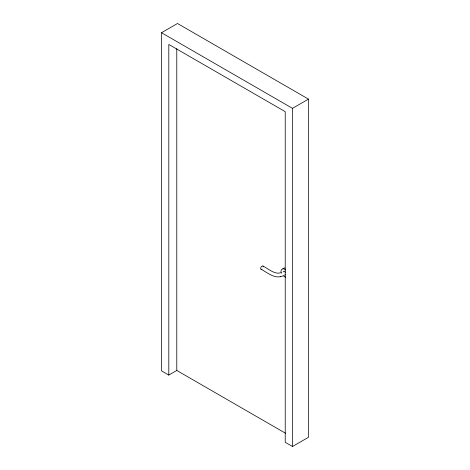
<?xml version="1.0" encoding="UTF-8"?>
<svg xmlns="http://www.w3.org/2000/svg" width="470" height="470" viewBox="0 0 470 470"><rect width="100%" height="100%" fill="white"/><g stroke="black" fill="none" stroke-linecap="round" stroke-linejoin="round"><path stroke-width="0.7" d="M283.263 271.854L283.945 271.331L285.396 272.171M282.852 268.587L284.18 267.982L285.061 268.112M161.521 32.724L177.496 23.5L308.479 99.123L308.479 437.276L292.505 446.5L285.225 442.299L285.225 111.66L168.8 44.439L168.8 375.078L161.521 370.877L161.521 32.724L292.505 108.347L308.479 99.123M168.8 375.078L176.785 370.466L176.785 48.627M284.309 275.514L280.196 276.771M281.007 272.718C274.692 274.844 268.611 268.887 262.947 266.049L262.671 265.967A1.921 1.11 -60 0 0 261.338 266.737L260.85 267.565A1.81 1.046 -60 0 0 260.85 269.069L261.062 269.257C267.083 272.365 272.994 277.94 280.32 276.765M285.049 274.721L285.396 274.774M261.062 269.257L261.338 269.339A1.921 1.11 -60 0 0 262.007 269.157M285.613 277.224L283.727 276.137M176.608 370.366L285.772 433.393M285.613 269.968C283.228 267.036 279.45 270.068 281.518 273.111M262.947 266.049L263.159 266.237A1.81 1.046 -60 0 1 263.335 266.884M292.505 108.347L292.505 446.5"/></g></svg>
